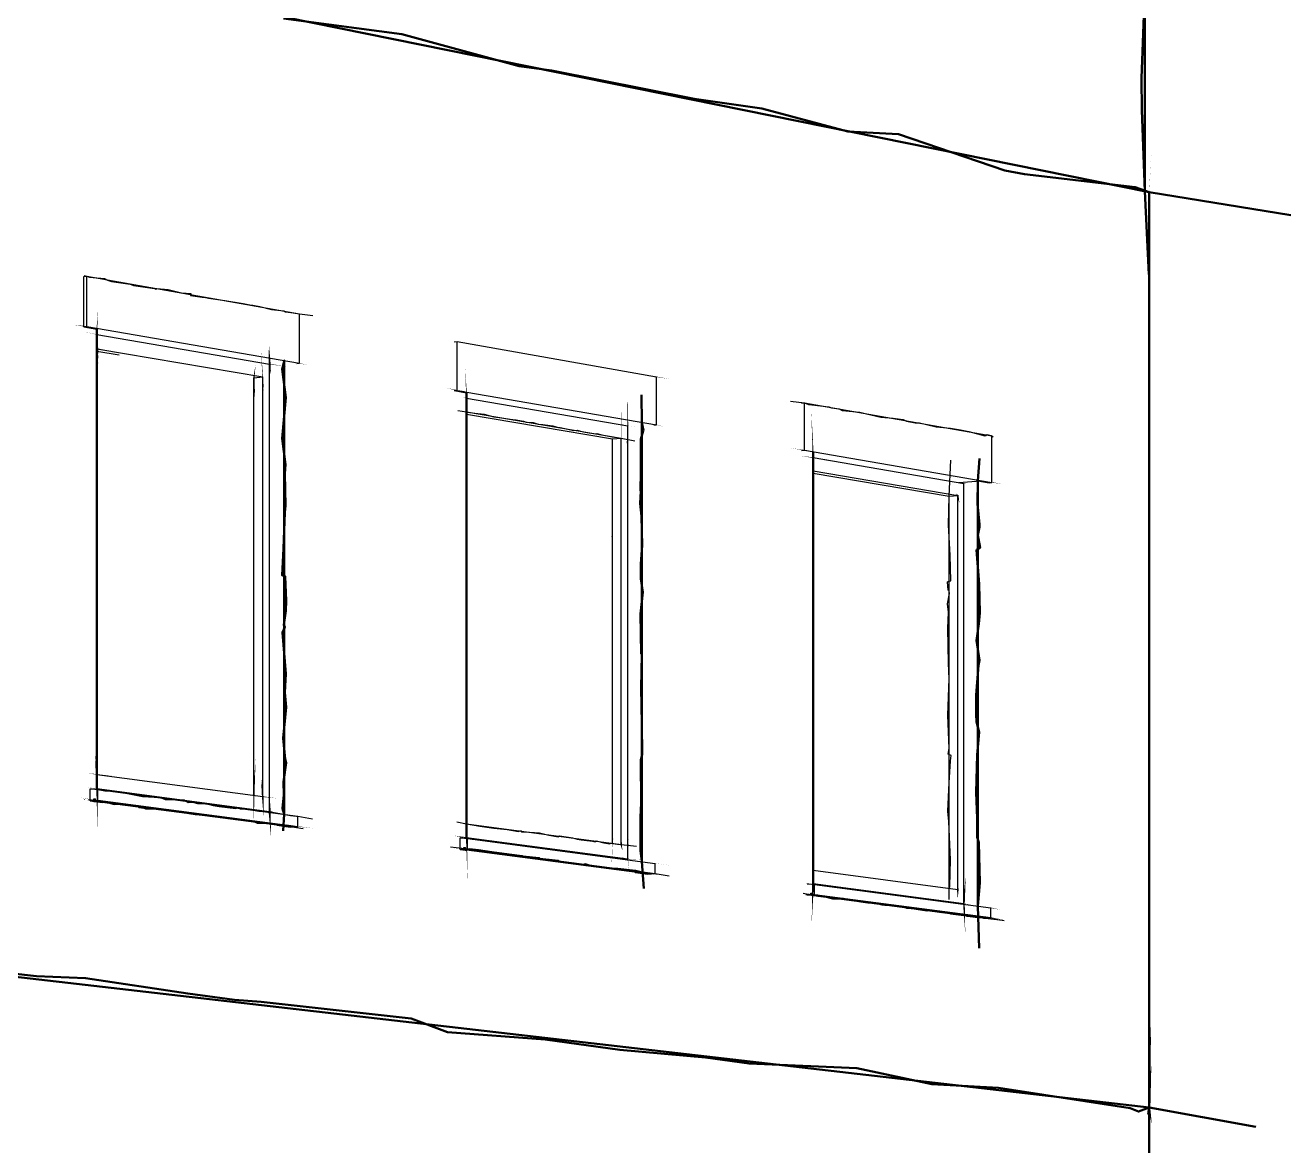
# Model space of a CAD drawing. Header units: inches. Extents: x -877 to 882, y -418 to 410.
# Drawn here: x 721.8 to 881.6, y 52.9 to 194.3 of the extents above; entities that cross this region are included whole.
import ezdxf

# ---------------------------------------------------------------- set-up
doc = ezdxf.new("R2010")
doc.units = ezdxf.units.IN
doc.header["$LTSCALE"] = 0.5
doc.header["$MEASUREMENT"] = 0
doc.layers.get('0').update_dxf_attribs({"lineweight": 18})
doc.layers.add('A-Glaz-Assm', color=71, linetype='Continuous', lineweight=25)
doc.layers.add('A-Wall', color=113, linetype='Continuous', lineweight=35)

# ---------------------------------------------------------------- blocks, each defined once
blk = doc.blocks.new('*U12')
at = {"color": 7, "linetype": 'Continuous', "lineweight": -3}
for p, q in [((729.18, 162.23), (729.18, 162.63)), ((729.18, 162.63), (729.18, 162.63)), ((729.18, 161.97), (729.18, 162.23)), ((729.18, 161.6), (729.18, 161.97)), ((729.18, 156.26), (729.18, 161.6)), ((729.18, 156.26), (730.82, 155.98)), ((730.82, 155.98), (730.82, 155.98)), ((730.82, 153.19), (733.61, 152.72)), ((775.94, 148.21), (777.48, 147.94)), ((795.92, 131.11), (795.92, 142.1)), ((839.65, 136.59), (841.82, 136.79)), ((841.82, 136.79), (842.06, 136.81)), ((842.06, 136.81), (843.46, 136.57)), ((795.92, 91.03), (795.92, 131.11)), ((729.98, 96.59), (729.98, 97.93)), ((729.98, 96.55), (729.98, 96.59)), ((729.98, 96.42), (729.98, 96.55)), ((729.98, 96.42), (730.55, 96.34)), ((729.98, 96.42), (729.98, 96.42)), ((729.98, 96.42), (729.98, 96.42)), ((730.55, 96.34), (730.66, 96.33)), ((730.66, 96.33), (730.77, 96.32)), ((730.77, 96.32), (730.77, 96.32)), ((730.79, 96.31), (730.81, 96.31)), ((730.81, 96.31), (730.82, 96.31)), ((753.55, 93.32), (755.27, 93.1)), ((776.69, 91.74), (776.69, 91.74)), ((776.69, 90.45), (776.69, 91.74)), ((776.69, 90.4), (776.69, 90.45)), ((776.69, 90.38), (776.69, 90.4)), ((776.69, 90.29), (776.69, 90.38)), ((776.69, 90.28), (776.69, 90.29)), ((776.69, 90.28), (777.33, 90.2)), ((777.33, 90.2), (777.43, 90.19)), ((777.43, 90.19), (777.48, 90.18)), ((798.79, 87.38), (800.4, 87.17)), ((821.23, 84.43), (821.24, 84.43)), ((838.59, 82.15), (841.27, 81.8)), ((841.27, 81.8), (842.16, 81.68))]:
    blk.add_line(p, q, dxfattribs=at)
at = {"layer": 'A-Glaz-Assm', "color": 252, "linetype": 'Continuous', "lineweight": 25}
for p, q in [((729.18, 162.63), (729.55, 162.67)), ((729.55, 156.3), (729.55, 162.67)), ((729.55, 162.67), (756.42, 157.92)), ((756.42, 151.67), (756.42, 157.92)), ((729.18, 156.26), (729.55, 156.3)), ((729.55, 156.3), (756.42, 151.67)), ((775.94, 154.37), (776.3, 154.41)), ((776.3, 148.24), (776.3, 154.41)), ((776.3, 154.41), (801.49, 149.95)), ((756.05, 151.63), (756.42, 151.67)), ((801.49, 143.9), (801.49, 149.95)), ((775.94, 148.21), (776.3, 148.24)), ((776.3, 148.24), (801.49, 143.9)), ((819.8, 146.62), (820.16, 146.66)), ((820.16, 140.68), (820.16, 146.66)), ((820.16, 146.66), (843.82, 142.48)), ((801.13, 143.87), (801.49, 143.9)), ((843.82, 136.61), (843.82, 142.48)), ((819.8, 140.65), (820.16, 140.68)), ((820.16, 140.68), (843.82, 136.61)), ((843.46, 136.57), (843.82, 136.61)), ((729.98, 97.93), (730.17, 97.91)), ((730.17, 97.91), (730.92, 97.84)), ((730.92, 96.5), (730.92, 97.84)), ((730.92, 97.84), (756.2, 94.49)), ((729.98, 96.42), (730.17, 96.43)), ((730.17, 96.43), (730.45, 96.46)), ((730.17, 96.43), (755.46, 93.11)), ((730.45, 96.66), (730.64, 96.67)), ((730.45, 96.46), (730.45, 96.66)), ((730.45, 96.46), (755.73, 93.13)), ((730.64, 96.47), (730.64, 96.67)), ((730.64, 96.47), (730.92, 96.5)), ((730.64, 96.47), (755.92, 93.15)), ((730.92, 96.5), (756.2, 93.17)), ((756.2, 93.17), (756.2, 94.49)), ((755.27, 93.1), (755.46, 93.11)), ((755.46, 93.11), (755.73, 93.13)), ((755.73, 93.13), (755.73, 93.17)), ((755.92, 93.15), (756.2, 93.17)), ((776.69, 91.74), (776.87, 91.72)), ((776.87, 91.72), (777.61, 91.65)), ((777.61, 90.35), (777.61, 91.65)), ((777.61, 91.65), (801.32, 88.51)), ((776.69, 90.28), (776.87, 90.3)), ((776.87, 90.3), (777.15, 90.32)), ((776.87, 90.3), (800.58, 87.18)), ((777.15, 90.51), (777.34, 90.52)), ((777.15, 90.32), (777.15, 90.51)), ((777.15, 90.51), (777.34, 90.49)), ((777.15, 90.32), (800.86, 87.2)), ((777.34, 90.33), (777.34, 90.52)), ((777.34, 90.33), (777.61, 90.35)), ((777.34, 90.33), (801.04, 87.21)), ((777.61, 90.35), (801.32, 87.24)), ((801.32, 87.24), (801.32, 88.51)), ((800.4, 87.17), (800.58, 87.18)), ((800.58, 87.18), (800.86, 87.2)), ((800.86, 87.2), (800.86, 87.24)), ((801.04, 87.21), (801.32, 87.24)), ((820.5, 85.94), (820.69, 85.92)), ((820.69, 85.92), (821.41, 85.85)), ((820.96, 84.75), (821.14, 84.76)), ((820.96, 84.56), (820.96, 84.75)), ((821.14, 84.57), (821.14, 84.76)), ((821.41, 84.59), (821.41, 85.85)), ((821.41, 85.85), (843.68, 82.9)), ((820.5, 84.53), (820.69, 84.54)), ((820.69, 84.54), (820.96, 84.56)), ((820.69, 84.54), (842.96, 81.61)), ((820.96, 84.56), (843.23, 81.63)), ((821.14, 84.57), (821.41, 84.59)), ((821.14, 84.57), (843.41, 81.64)), ((821.41, 84.59), (843.68, 81.66)), ((842.78, 81.6), (842.96, 81.61)), ((842.96, 81.61), (843.23, 81.63)), ((843.23, 81.63), (843.23, 81.67)), ((843.41, 81.64), (843.68, 81.66)), ((843.68, 81.66), (843.68, 82.9))]:
    blk.add_line(p, q, dxfattribs=at)
at = {"layer": 'A-Glaz-Assm', "color": 143, "linetype": 'Continuous', "lineweight": 25}
for p, q in [((730.82, 155.29), (752.63, 151.54)), ((730.82, 153.5), (751.76, 149.93)), ((752.63, 95.06), (752.63, 151.54)), ((750.64, 149.82), (751.76, 149.93)), ((751.76, 96.94), (751.76, 149.93)), ((777.48, 147.27), (797.84, 143.77)), ((777.48, 145.54), (797.02, 142.21)), ((795.92, 142.1), (797.02, 142.21)), ((797.02, 90.88), (797.02, 142.21)), ((797.84, 89.07), (797.84, 143.77)), ((821.24, 139.75), (840.29, 136.48)), ((821.24, 138.08), (839.52, 134.96)), ((840.29, 83.44), (840.29, 136.48)), ((838.44, 134.86), (839.52, 134.96)), ((839.52, 85.2), (839.52, 134.96)), ((730.82, 99.74), (751.76, 96.94)), ((730.82, 97.95), (752.63, 95.06)), ((752.17, 95.02), (752.63, 95.06)), ((777.48, 93.5), (797.02, 90.88)), ((777.48, 91.77), (797.84, 89.07)), ((797.38, 89.03), (797.84, 89.07)), ((821.24, 87.64), (839.52, 85.2)), ((821.24, 85.97), (840.29, 83.44)), ((839.84, 83.41), (840.29, 83.44))]:
    blk.add_line(p, q, dxfattribs=at)
at = {"layer": 'A-Glaz-Assm', "color": 141, "linetype": 'Continuous', "lineweight": 25}
for p, q in [((750.64, 97.08), (750.64, 149.82)), ((777.48, 145.25), (795.92, 142.1)), ((821.24, 137.79), (838.44, 134.86)), ((838.44, 85.34), (838.44, 134.86))]:
    blk.add_line(p, q, dxfattribs=at)
at = {"layer": 'A-Wall', "color": 15, "linetype": 'Continuous', "lineweight": 50}
for p, q in [((863.15, 173.39), (863.15, 288.89)), ((549.83, 236.85), (863.68, 173.28)), ((863.68, 57.67), (863.68, 173.28)), ((730.82, 97.85), (730.82, 155.98)), ((754.46, 94.72), (754.46, 151.91)), ((777.48, 91.67), (777.48, 147.94)), ((799.64, 88.74), (799.64, 144.12)), ((821.24, 85.87), (821.24, 140.4)), ((842.06, 83.12), (842.06, 136.81)), ((549.83, 93.9), (863.68, 57.67)), ((863.68, -57.94), (863.68, 57.67))]:
    blk.add_line(p, q, dxfattribs=at)
blk = doc.blocks.new('New Napkin Sketch')
at = {"layer": 'A-Wall', "color": 252, "linetype": 'Continuous', "lineweight": 25}
for p, q in [((729.18, 162.63), (729.55, 162.67)), ((729.55, 156.3), (729.55, 162.67)), ((756.42, 151.67), (756.42, 157.92)), ((729.18, 156.26), (729.55, 156.3)), ((775.94, 154.37), (776.3, 154.41)), ((776.3, 148.24), (776.3, 154.41)), ((756.05, 151.63), (756.42, 151.67)), ((801.49, 143.9), (801.49, 149.95)), ((775.94, 148.21), (776.3, 148.24)), ((819.8, 146.62), (820.16, 146.66)), ((820.16, 140.68), (820.16, 146.66)), ((801.13, 143.87), (801.49, 143.9)), ((843.82, 136.61), (843.82, 142.48)), ((819.8, 140.65), (820.16, 140.68)), ((843.46, 136.57), (843.82, 136.61)), ((729.98, 97.93), (730.17, 97.91)), ((730.17, 97.91), (730.92, 97.84)), ((730.92, 96.5), (730.92, 97.84)), ((729.98, 96.42), (730.17, 96.43)), ((730.17, 96.43), (730.45, 96.46)), ((730.45, 96.66), (730.64, 96.67)), ((730.45, 96.46), (730.45, 96.66)), ((730.64, 96.47), (730.64, 96.67)), ((730.64, 96.47), (730.92, 96.5)), ((756.2, 93.17), (756.2, 94.49)), ((755.27, 93.1), (755.46, 93.11)), ((755.46, 93.11), (755.73, 93.13)), ((755.73, 93.13), (755.73, 93.17)), ((755.92, 93.15), (756.2, 93.17)), ((776.69, 91.74), (776.87, 91.72)), ((776.87, 91.72), (777.61, 91.65)), ((777.61, 90.35), (777.61, 91.65)), ((776.69, 90.28), (776.87, 90.3)), ((776.87, 90.3), (777.15, 90.32)), ((777.15, 90.51), (777.34, 90.52)), ((777.15, 90.32), (777.15, 90.51)), ((777.15, 90.51), (777.34, 90.49)), ((777.34, 90.33), (777.34, 90.52)), ((777.34, 90.33), (777.61, 90.35)), ((801.32, 87.24), (801.32, 88.51)), ((800.4, 87.17), (800.58, 87.18)), ((800.58, 87.18), (800.86, 87.2)), ((800.86, 87.2), (800.86, 87.24)), ((801.04, 87.21), (801.32, 87.24)), ((820.5, 85.94), (820.69, 85.92)), ((820.69, 85.92), (821.41, 85.85)), ((820.96, 84.75), (821.14, 84.76)), ((820.96, 84.56), (820.96, 84.75)), ((821.14, 84.57), (821.14, 84.76)), ((821.41, 84.59), (821.41, 85.85)), ((820.5, 84.53), (820.69, 84.54)), ((820.69, 84.54), (820.96, 84.56)), ((821.14, 84.57), (821.41, 84.59)), ((842.78, 81.6), (842.96, 81.61)), ((842.96, 81.61), (843.23, 81.63)), ((843.23, 81.63), (843.23, 81.67)), ((843.41, 81.64), (843.68, 81.66)), ((843.68, 81.66), (843.68, 82.9))]:
    blk.add_line(p, q, dxfattribs=at)
at = {"layer": 'A-Wall', "color": 7, "linetype": 'Continuous', "lineweight": -3}
for p, q in [((729.18, 162.23), (729.18, 162.63)), ((729.18, 162.63), (729.18, 162.63)), ((729.18, 161.97), (729.18, 162.23)), ((729.18, 161.6), (729.18, 161.97)), ((729.18, 156.26), (729.18, 161.6)), ((729.18, 156.26), (730.82, 155.98)), ((730.82, 155.98), (730.82, 155.98)), ((730.82, 153.19), (733.61, 152.72)), ((775.94, 148.21), (777.48, 147.94)), ((795.92, 131.11), (795.92, 142.1)), ((839.65, 136.59), (841.82, 136.79)), ((841.82, 136.79), (842.06, 136.81)), ((842.06, 136.81), (843.46, 136.57)), ((729.98, 96.59), (729.98, 97.93)), ((729.98, 96.55), (729.98, 96.59)), ((729.98, 96.42), (729.98, 96.55)), ((729.98, 96.42), (730.55, 96.34)), ((729.98, 96.42), (729.98, 96.42)), ((729.98, 96.42), (729.98, 96.42)), ((730.55, 96.34), (730.66, 96.33)), ((730.66, 96.33), (730.77, 96.32)), ((730.77, 96.32), (730.77, 96.32)), ((730.79, 96.31), (730.81, 96.31)), ((730.81, 96.31), (730.82, 96.31)), ((753.55, 93.32), (755.27, 93.1)), ((776.69, 91.74), (776.69, 91.74)), ((776.69, 90.45), (776.69, 91.74)), ((776.69, 90.4), (776.69, 90.45)), ((776.69, 90.38), (776.69, 90.4)), ((776.69, 90.29), (776.69, 90.38)), ((776.69, 90.28), (776.69, 90.29)), ((776.69, 90.28), (777.33, 90.2)), ((777.33, 90.2), (777.43, 90.19)), ((777.43, 90.19), (777.48, 90.18)), ((798.79, 87.38), (800.4, 87.17)), ((821.23, 84.43), (821.24, 84.43)), ((838.59, 82.15), (841.27, 81.8)), ((841.27, 81.8), (842.16, 81.68))]:
    blk.add_line(p, q, dxfattribs=at)
at = {"layer": 'A-Wall', "color": 143, "linetype": 'Continuous', "lineweight": 25}
for p, q in [((750.64, 149.82), (751.76, 149.93)), ((795.92, 142.1), (797.02, 142.21)), ((821.24, 138.08), (839.52, 134.96)), ((838.44, 134.86), (839.52, 134.96)), ((752.17, 95.02), (752.63, 95.06)), ((797.38, 89.03), (797.84, 89.07)), ((821.24, 87.64), (839.52, 85.2)), ((839.84, 83.41), (840.29, 83.44))]:
    blk.add_line(p, q, dxfattribs=at)
at = {"layer": 'A-Wall', "color": 141, "linetype": 'Continuous', "lineweight": 25}
for p, q in [((777.48, 145.25), (795.92, 142.1)), ((821.24, 137.79), (838.44, 134.86))]:
    blk.add_line(p, q, dxfattribs=at)
at = {"layer": 'A-Wall', "color": 15, "linetype": 'Continuous', "lineweight": 50, "extrusion": (0, 0, -1)}
for points in [[(-863.63, 162.88), (-863.15, 173.39), (-862.75, 183.62), (-862.71, 187.68), (-863.14, 198.99)], [(-754.4, 195.21), (-769.32, 193.2), (-784.15, 189.16), (-788.23, 188.63), (-806.24, 185.07), (-814.76, 183.84), (-825.64, 180.92), (-832.04, 180.58), (-845.45, 176.02), (-847.94, 175.53), (-861.91, 173.91), (-863.68, 173.28), (-881.55, 170.38)], [(-754.34, 92.61), (-754.46, 94.72), (-754.25, 95.46), (-754.44, 97.18), (-754.37, 98.79), (-754.71, 101.21), (-754.6, 101.67), (-754.34, 104.31), (-754.72, 108.23), (-754.55, 110.11), (-754.66, 112.45), (-754.24, 117.65), (-754.54, 118.35), (-754.41, 118.62), (-754.67, 120.39), (-754.73, 121.71), (-754.59, 124.74), (-754.19, 124.9), (-754.39, 128.26), (-754.54, 132.81), (-754.64, 133.71), (-754.53, 137.72), (-754.65, 138.88), (-754.19, 142.16), (-754.66, 147.32), (-754.23, 150.9), (-754.46, 151.91), (-754.41, 152.08)], [(-799.89, 85.36), (-799.64, 88.74), (-799.46, 90.15), (-799.46, 94.34), (-799.55, 96.1), (-799.49, 101.6), (-799.67, 102.27), (-799.61, 106.12), (-799.52, 110.66), (-799.64, 114.88), (-799.52, 115.01), (-799.47, 120.01), (-799.73, 122.77), (-799.49, 124.43), (-799.5, 126.33), (-799.67, 128.65), (-799.6, 132.35), (-799.43, 133.97), (-799.48, 135.52), (-799.47, 135.57), (-799.49, 138), (-799.5, 142.07), (-799.78, 143.13), (-799.83, 143.17), (-799.64, 144.12), (-799.57, 147.68)], [(-842.21, 77.81), (-842.06, 83.12), (-842.31, 86.07), (-842.18, 91.14), (-841.98, 91.84), (-841.96, 94.21), (-841.82, 97.45), (-841.98, 102.22), (-842.22, 105.1), (-841.9, 106.4), (-841.83, 107.34), (-841.83, 109.76), (-842.14, 113.56), (-842.26, 114.19), (-841.86, 116.66), (-842.16, 118.77), (-842.28, 120.16), (-842.22, 123.75), (-841.86, 128.09), (-842.33, 128.37), (-842.03, 129.95), (-842.27, 131), (-842.24, 131.31), (-842.01, 133.9), (-842.06, 136.81), (-842.26, 139.62)], [(-712.28, 75.5), (-723.21, 74.25), (-729.39, 74.02), (-742.29, 72.08), (-748.2, 71.26), (-751.55, 71.04), (-770.48, 68.94), (-775.09, 67.21), (-787.4, 66.28), (-796.84, 64.98), (-807.68, 64), (-813.17, 63.23), (-826.79, 62.67), (-836.24, 60.64), (-844.65, 60.18), (-861.27, 57.59), (-862.34, 57.17), (-863.68, 57.67), (-877.16, 55.24)]]:
    blk.add_lwpolyline(points, dxfattribs=at)
for points in [[(-864.02, 55.55, 0, 0.276, 0), (-863.68, 57.67, 0.276, 0, 0), (-863.92, 68.64, 0, 0, 0), (-864.13, 69.71, 0, 0, 0), (-863.59, 76.51, 0, 0, 0), (-863.59, 85.99, 0, 0, 0), (-863.69, 86.17, 0, 0, 0), (-863.5, 91.25, 0, 0, 0), (-863.24, 100, 0, 0, 0), (-863.32, 108.13, 0, 0, 0), (-864.12, 117.67, 0, 0, 0), (-863.66, 125.87, 0, 0, 0), (-863.98, 136.18, 0, 0, 0), (-863.58, 144.07, 0, 0, 0), (-863.52, 151, 0, 0, 0), (-863.6, 151.48, 0, 0, 0), (-864.18, 156.39, 0, 0, 0), (-863.87, 161.09, 0, 0, 0), (-863.84, 172.59, 0, 0.0164, 0), (-863.68, 173.28, 0.0164, 0, 0), (-863.95, 178.16, 0, 0, 0)], [(-730.93, 92.05, 0, 0.16, 0), (-730.82, 97.85, 0.16, 0, 0), (-730.57, 102.47, 0, 0, 0), (-731.02, 105.94, 0, 0, 0), (-730.8, 111.24, 0, 0, 0), (-730.8, 116.9, 0, 0, 0), (-730.71, 117.89, 0, 0, 0), (-730.94, 118.86, 0, 0, 0), (-731.1, 122.42, 0, 0, 0), (-730.62, 127.21, 0, 0, 0), (-730.59, 130.05, 0, 0, 0), (-731.05, 134.4, 0, 0, 0), (-730.65, 136.65, 0, 0, 0), (-730.76, 139.16, 0, 0, 0), (-730.68, 140.68, 0, 0, 0), (-730.63, 143.4, 0, 0, 0), (-730.59, 146.21, 0, 0, 0), (-730.76, 147.85, 0, 0, 0), (-730.64, 151.26, 0, 0, 0), (-731.07, 151.56, 0, 0.107, 0), (-730.82, 155.98, 0.107, 0, 0), (-730.97, 158.5, 0, 0, 0)], [(-777.63, 86.14, 0, 0.126, 0), (-777.48, 91.67, 0.126, 0, 0), (-777.42, 95.52, 0, 0, 0), (-777.24, 100.21, 0, 0, 0), (-777.73, 103.09, 0, 0, 0), (-777.66, 105.66, 0, 0, 0), (-777.41, 109.89, 0, 0, 0), (-777.45, 111.45, 0, 0, 0), (-777.55, 113.74, 0, 0, 0), (-777.54, 117.3, 0, 0, 0), (-777.26, 122.72, 0, 0, 0), (-777.5, 123.13, 0, 0, 0), (-777.33, 125.64, 0, 0, 0), (-777.36, 127.42, 0, 0, 0), (-777.75, 128.34, 0, 0, 0), (-777.32, 133.74, 0, 0, 0), (-777.5, 136.27, 0, 0, 0), (-777.72, 139.91, 0, 0, 0), (-777.71, 142.22, 0, 0, 0), (-777.65, 146.93, 0, 0.0956, 0), (-777.48, 147.94, 0.0956, 0, 0), (-777.31, 151.04, 0, 0, 0)], [(-821.08, 81.12, 0, 0.229, 0), (-821.24, 85.87, 0.229, 0, 0), (-821.22, 86.82, 0, 0, 0), (-821.42, 89.78, 0, 0, 0), (-821.33, 90.16, 0, 0, 0), (-821.01, 90.82, 0, 0, 0), (-821.08, 95.26, 0, 0, 0), (-821.06, 99.56, 0, 0, 0), (-821.17, 102.34, 0, 0, 0), (-821.1, 105.13, 0, 0, 0), (-821.03, 105.14, 0, 0, 0), (-821.1, 106.08, 0, 0, 0), (-820.98, 107.93, 0, 0, 0), (-821.01, 109.01, 0, 0, 0), (-821.09, 112.63, 0, 0, 0), (-821, 115.74, 0, 0, 0), (-821.47, 118.94, 0, 0, 0), (-821.39, 122.49, 0, 0, 0), (-821.3, 126.78, 0, 0, 0), (-821.49, 130.51, 0, 0, 0), (-821.06, 135.6, 0, 0, 0), (-821.39, 138.07, 0, 0.131, 0), (-821.24, 140.4, 0.131, 0, 0), (-821.03, 145.54, 0, 0, 0)], [(-863.54, -49.54, 0, 0, 0), (-863.51, -40.69, 0, 0, 0), (-864.15, -38.48, 0, 0, 0), (-864.08, -38.47, 0, 0, 0), (-863.19, -33.64, 0, 0, 0), (-863.36, -26.19, 0, 0, 0), (-863.18, -15.24, 0, 0, 0), (-863.8, -10.55, 0, 0, 0), (-863.38, -3.59, 0, 0, 0), (-863.92, 2.43, 0, 0, 0), (-863.98, 3.27, 0, 0, 0), (-863.54, 6.74, 0, 0, 0), (-863.23, 8.17, 0, 0, 0), (-864.07, 11.13, 0, 0, 0), (-863.15, 22.18, 0, 0, 0), (-864.23, 28.85, 0, 0, 0), (-863.18, 37.43, 0, 0, 0), (-863.76, 40.15, 0, 0, 0), (-863.19, 50.4, 0, 0, 0), (-863.97, 56.45, 0, 0, 0), (-863.38, 56.62, 0, 0.313, 0), (-863.68, 57.67, 0.313, 0, 0), (-863.96, 63.22, 0, 0, 0)]]:
    blk.add_lwpolyline(points, format="xyseb", dxfattribs=at)
at = {"layer": 'A-Wall', "color": 252, "linetype": 'Continuous', "lineweight": 25, "extrusion": (0, 0, -1)}
for points in [[(-729.2, 162.74), (-729.55, 162.67), (-729.9, 162.54), (-731.78, 162.36), (-732.16, 162.14), (-732.66, 161.99), (-735.02, 161.66), (-735.44, 161.5), (-738.09, 161.09), (-738.26, 161.02), (-738.4, 161.1), (-739.82, 160.98), (-741.49, 160.55), (-742.67, 160.48), (-742.65, 160.22), (-744.1, 159.99), (-744.35, 160.02), (-744.89, 159.9), (-746.97, 159.6), (-749.28, 159.2), (-750.32, 159.02), (-750.5, 158.98), (-751.4, 158.83), (-752.85, 158.45), (-754.44, 158.29), (-754.63, 158.15), (-755.31, 158.09), (-756.42, 157.92), (-758.1, 157.71)], [(-818.41, 146.88), (-820.16, 146.66), (-820.66, 146.45), (-821.07, 146.42), (-823.25, 146.16), (-823.59, 146.02), (-824.54, 145.89), (-824.9, 145.71), (-827.14, 145.5), (-828, 145.28), (-829.79, 144.84), (-831.34, 144.71), (-832.64, 144.57), (-833.04, 144.37), (-834.15, 144.14), (-834.7, 144.15), (-836.8, 143.62), (-838.61, 143.48), (-839.86, 143.26), (-840.92, 143.04), (-842.93, 142.51), (-843.04, 142.55), (-843.22, 142.65), (-843.75, 142.53), (-843.82, 142.48), (-843.98, 142.38)], [(-730.87, 97.76), (-730.92, 97.84), (-731.83, 97.68), (-733.05, 97.63), (-734.28, 97.44), (-736.59, 96.97), (-738.8, 96.84), (-739.45, 96.59), (-741.82, 96.52), (-742.34, 96.21), (-742.89, 96.23), (-743.54, 96.07), (-744.68, 96.03), (-745.03, 95.93), (-745.51, 95.83), (-746.25, 95.69), (-748.38, 95.43), (-748.6, 95.58), (-748.9, 95.39), (-749.58, 95.42), (-751.28, 95.1), (-752.97, 94.98), (-755.25, 94.54), (-756.01, 94.48), (-756.2, 94.49), (-758.02, 94.13)], [(-729.87, 96.57), (-730.17, 96.43), (-730.37, 96.46), (-730.42, 96.31), (-730.49, 96.34), (-731.58, 96.19), (-731.78, 96.27), (-733.01, 95.96), (-734.53, 95.98), (-735.85, 95.81), (-736.11, 95.57), (-736.74, 95.47), (-736.95, 95.42), (-738.47, 95.36), (-740.27, 95.14), (-742.42, 94.82), (-743.22, 94.68), (-745.76, 94.46), (-748.05, 94.09), (-750.48, 93.88), (-751.04, 93.58), (-752.43, 93.57), (-752.8, 93.54), (-755.18, 93.18), (-755.46, 93.11), (-756.85, 92.91)], [(-775.46, 90.58), (-777.61, 90.35), (-777.85, 90.37), (-779.01, 90.28), (-780.7, 90.03), (-782.88, 89.7), (-784.5, 89.51), (-784.61, 89.47), (-786.67, 89.25), (-786.76, 89.17), (-788.31, 89.02), (-789.09, 88.91), (-789.11, 88.88), (-789.13, 88.81), (-790.62, 88.61), (-792.34, 88.4), (-792.45, 88.49), (-793.36, 88.22), (-794.66, 88), (-796.4, 87.89), (-796.59, 87.92), (-798.81, 87.66), (-799.98, 87.36), (-801.02, 87.23), (-801.32, 87.24), (-803.08, 86.92)], [(-820.01, 84.77), (-820.96, 84.56), (-821.84, 84.36), (-823.67, 84.16), (-824.37, 84.14), (-824.49, 84.17), (-825.1, 84.11), (-826.08, 83.86), (-827.98, 83.64), (-828.5, 83.61), (-830.16, 83.35), (-831, 83.28), (-831.94, 83.16), (-832.73, 83.05), (-833.07, 82.86), (-835.29, 82.68), (-837.48, 82.31), (-837.63, 82.33), (-838.5, 82.21), (-840.38, 82.05), (-840.7, 81.86), (-840.95, 81.83), (-841.72, 81.75), (-841.78, 81.87), (-843.23, 81.63), (-845.39, 81.29)], [(-820.34, 84.58), (-820.69, 84.54), (-822.38, 84.39), (-823.71, 84.04), (-825.34, 83.98), (-827.29, 83.67), (-828.14, 83.52), (-829.3, 83.44), (-829.92, 83.27), (-830.31, 83.22), (-832.31, 83.1), (-832.31, 83.07), (-833.54, 82.86), (-834.26, 82.75), (-835.59, 82.54), (-835.74, 82.59), (-836.79, 82.5), (-838.9, 82.14), (-839.06, 82.09), (-839.4, 82.18), (-839.84, 82.01), (-840.14, 82.05), (-840.75, 81.83), (-842.05, 81.69), (-842.41, 81.69), (-842.75, 81.75), (-842.96, 81.61), (-845.15, 81.36)]]:
    blk.add_lwpolyline(points, dxfattribs=at)
for points in [[(-727.93, 156.51, 0, 0.118, 0), (-729.55, 156.3, 0.118, 0, 0), (-731.38, 155.99, 0, 0, 0), (-731.9, 155.91, 0, 0, 0), (-734.37, 155.35, 0, 0, 0), (-735.1, 155.22, 0, 0, 0), (-736.21, 155.22, 0, 0, 0), (-738.08, 154.93, 0, 0, 0), (-740.16, 154.41, 0, 0, 0), (-740.23, 154.36, 0, 0, 0), (-740.63, 154.29, 0, 0, 0), (-742, 154.28, 0, 0, 0), (-742.22, 154, 0, 0, 0), (-743.83, 153.96, 0, 0, 0), (-743.9, 153.82, 0, 0, 0), (-746.42, 153.42, 0, 0, 0), (-748.26, 153.2, 0, 0, 0), (-750.62, 152.76, 0, 0, 0), (-751.28, 152.67, 0, 0, 0), (-752.42, 152.25, 0, 0, 0), (-753.35, 152.06, 0, 0, 0), (-755.92, 151.77, 0, 0.0536, 0), (-756.42, 151.67, 0.0536, 0, 0), (-757.48, 151.41, 0, 0, 0)], [(-775.82, 154.4, 0, 0.0219, 0), (-776.3, 154.41, 0.0219, 0, 0), (-777.51, 154.12, 0, 0, 0), (-777.77, 154.03, 0, 0, 0), (-778.78, 153.96, 0, 0, 0), (-780.03, 153.65, 0, 0, 0), (-780.3, 153.78, 0, 0, 0), (-782.36, 153.4, 0, 0, 0), (-783.16, 153.23, 0, 0, 0), (-785.38, 152.78, 0, 0, 0), (-787.52, 152.51, 0, 0, 0), (-788.49, 152.29, 0, 0, 0), (-790.97, 151.86, 0, 0, 0), (-793.31, 151.51, 0, 0, 0), (-793.73, 151.44, 0, 0, 0), (-793.98, 151.24, 0, 0, 0), (-794.58, 151.12, 0, 0, 0), (-796.61, 150.77, 0, 0, 0), (-798.85, 150.33, 0, 0, 0), (-798.94, 150.48, 0, 0, 0), (-801.21, 150.12, 0, 0.0632, 0), (-801.49, 149.95, 0.0632, 0, 0), (-803.1, 149.68, 0, 0, 0)], [(-774.77, 148.59, 0, 0.0764, 0), (-776.3, 148.24, 0.0764, 0, 0), (-777.69, 148.07, 0, 0, 0), (-778.3, 147.81, 0, 0, 0), (-779.81, 147.61, 0, 0, 0), (-781.38, 147.4, 0, 0, 0), (-782.26, 147.19, 0, 0, 0), (-783.84, 147.06, 0, 0, 0), (-784.44, 146.93, 0, 0, 0), (-785.04, 146.63, 0, 0, 0), (-787.21, 146.43, 0, 0, 0), (-789.19, 146, 0, 0, 0), (-791.04, 145.78, 0, 0, 0), (-791.72, 145.46, 0, 0, 0), (-793.95, 145.11, 0, 0, 0), (-794.41, 145.02, 0, 0, 0), (-794.69, 144.97, 0, 0, 0), (-796.39, 144.91, 0, 0, 0), (-798.5, 144.37, 0, 0, 0), (-799.51, 144.13, 0, 0, 0), (-801.2, 144.06, 0, 0.0386, 0), (-801.49, 143.9, 0.0386, 0, 0), (-802.54, 143.6, 0, 0, 0)], [(-818.36, 140.96, 0, 0.059, 0), (-820.16, 140.68, 0.059, 0, 0), (-820.8, 140.67, 0, 0, 0), (-821.17, 140.49, 0, 0, 0), (-822.26, 140.26, 0, 0, 0), (-823.58, 140.05, 0, 0, 0), (-824.6, 139.9, 0, 0, 0), (-825.89, 139.63, 0, 0, 0), (-827.06, 139.61, 0, 0, 0), (-829.34, 139.19, 0, 0, 0), (-829.46, 139.16, 0, 0, 0), (-829.92, 139.07, 0, 0, 0), (-830.37, 138.98, 0, 0, 0), (-831.67, 138.62, 0, 0, 0), (-832.14, 138.63, 0, 0, 0), (-834, 138.35, 0, 0, 0), (-836.01, 137.99, 0, 0, 0), (-838.36, 137.6, 0, 0, 0), (-840.51, 137.23, 0, 0, 0), (-841.35, 136.95, 0, 0, 0), (-841.69, 136.94, 0, 0.0706, 0), (-843.82, 136.61, 0.0706, 0, 0), (-845.16, 136.44, 0, 0, 0)], [(-728.85, 96.8, 0, 0.0868, 0), (-730.64, 96.47, 0.0868, 0, 0), (-731.97, 96.39, 0, 0, 0), (-732.67, 96.21, 0, 0, 0), (-734.07, 96.04, 0, 0, 0), (-735.34, 95.88, 0, 0, 0), (-736.42, 95.84, 0, 0, 0), (-737.88, 95.48, 0, 0, 0), (-739.88, 95.15, 0, 0, 0), (-740.25, 95.2, 0, 0, 0), (-741.95, 94.87, 0, 0, 0), (-743.38, 94.83, 0, 0, 0), (-744.93, 94.68, 0, 0, 0), (-747.38, 94.22, 0, 0, 0), (-747.4, 94.18, 0, 0, 0), (-748.69, 94.04, 0, 0, 0), (-749.72, 93.84, 0, 0, 0), (-751.62, 93.69, 0, 0, 0), (-753.92, 93.42, 0, 0.0126, 0), (-755.92, 93.15, 0.0126, 0, 0), (-756.07, 93.15, 0, 0, 0)], [(-728.96, 96.64, 0, 0.0484, 0), (-730.92, 96.5, 0.0484, 0, 0), (-733.18, 96.18, 0, 0, 0), (-735.22, 95.84, 0, 0, 0), (-737.21, 95.61, 0, 0, 0), (-739.31, 95.31, 0, 0, 0), (-740.27, 95.19, 0, 0, 0), (-741.62, 95.07, 0, 0, 0), (-743.81, 94.76, 0, 0, 0), (-744.7, 94.76, 0, 0, 0), (-745.92, 94.64, 0, 0, 0), (-746.86, 94.29, 0, 0, 0), (-749.19, 93.98, 0, 0, 0), (-751.05, 93.77, 0, 0, 0), (-752.14, 93.68, 0, 0, 0), (-752.6, 93.55, 0, 0, 0), (-754.46, 93.48, 0, 0.0535, 0), (-756.2, 93.17, 0.0535, 0, 0), (-758.15, 92.94, 0, 0, 0)], [(-729.16, 96.54, 0, 0.0881, 0), (-730.45, 96.46, 0.0881, 0, 0), (-731.23, 96.26, 0, 0, 0), (-732.63, 96.26, 0, 0, 0), (-733.75, 96.12, 0, 0, 0), (-734.66, 96, 0, 0, 0), (-736.93, 95.66, 0, 0, 0), (-738.05, 95.36, 0, 0, 0), (-739.87, 95.22, 0, 0, 0), (-741.68, 95.02, 0, 0, 0), (-743.64, 94.76, 0, 0, 0), (-745.48, 94.5, 0, 0, 0), (-747.4, 94.26, 0, 0, 0), (-748.54, 94.09, 0, 0, 0), (-749.77, 94.04, 0, 0, 0), (-750.78, 93.89, 0, 0, 0), (-753.27, 93.37, 0, 0, 0), (-753.51, 93.53, 0, 0, 0), (-754.62, 93.18, 0, 0.122, 0), (-755.73, 93.13, 0.122, 0, 0), (-756.59, 92.9, 0, 0, 0)], [(-775.94, 91.99, 0, 0.0711, 0), (-777.61, 91.65, 0.0711, 0, 0), (-778.31, 91.46, 0, 0, 0), (-780.11, 91.21, 0, 0, 0), (-781.66, 91.16, 0, 0, 0), (-783.9, 90.77, 0, 0, 0), (-785.13, 90.67, 0, 0, 0), (-785.91, 90.67, 0, 0, 0), (-787.79, 90.22, 0, 0, 0), (-789.11, 90.08, 0, 0, 0), (-791.21, 89.75, 0, 0, 0), (-793.34, 89.61, 0, 0, 0), (-794.07, 89.44, 0, 0, 0), (-794.25, 89.35, 0, 0, 0), (-796.02, 89.2, 0, 0, 0), (-797.7, 88.96, 0, 0, 0), (-799.87, 88.75, 0, 0, 0), (-801.26, 88.62, 0, 0.0125, 0), (-801.32, 88.51, 0.0125, 0, 0), (-803.68, 88.2, 0, 0, 0)], [(-775.51, 90.51, 0, 0.0163, 0), (-776.87, 90.3, 0.0163, 0, 0), (-777.04, 90.36, 0, 0, 0), (-777.62, 90.25, 0, 0, 0), (-779.84, 89.91, 0, 0, 0), (-780.48, 89.94, 0, 0, 0), (-781.02, 89.78, 0, 0, 0), (-782.79, 89.45, 0, 0, 0), (-783.79, 89.36, 0, 0, 0), (-784.43, 89.22, 0, 0, 0), (-786.1, 89.15, 0, 0, 0), (-786.78, 89.01, 0, 0, 0), (-788.12, 88.71, 0, 0, 0), (-789.87, 88.55, 0, 0, 0), (-789.92, 88.5, 0, 0, 0), (-791.77, 88.39, 0, 0, 0), (-793.34, 88.2, 0, 0, 0), (-794.37, 88.11, 0, 0, 0), (-796.17, 87.83, 0, 0, 0), (-796.85, 87.58, 0, 0, 0), (-798.4, 87.56, 0, 0, 0), (-800.42, 87.18, 0, 0.00226, 0), (-800.58, 87.18, 0.00226, 0, 0), (-801.94, 87.06, 0, 0, 0)], [(-776.58, 90.38, 0, 0.0554, 0), (-777.15, 90.32, 0.0554, 0, 0), (-778.04, 90.12, 0, 0, 0), (-779.96, 89.97, 0, 0, 0), (-780.76, 89.9, 0, 0, 0), (-781.93, 89.77, 0, 0, 0), (-784.18, 89.32, 0, 0, 0), (-784.57, 89.41, 0, 0, 0), (-784.74, 89.24, 0, 0, 0), (-786.93, 89.03, 0, 0, 0), (-787.37, 88.93, 0, 0, 0), (-788.18, 88.94, 0, 0, 0), (-789.03, 88.76, 0, 0, 0), (-791.2, 88.36, 0, 0, 0), (-792.05, 88.41, 0, 0, 0), (-792.92, 88.27, 0, 0, 0), (-793.88, 88.18, 0, 0, 0), (-794.1, 88.02, 0, 0, 0), (-796.08, 87.88, 0, 0, 0), (-797.37, 87.6, 0, 0, 0), (-799.33, 87.39, 0, 0.112, 0), (-800.86, 87.2, 0.112, 0, 0), (-802.21, 87.05, 0, 0, 0)], [(-777.31, 90.33, 0, 0.0954, 0), (-777.34, 90.33, 0.0954, 0, 0), (-779.63, 90, 0, 0, 0), (-780.6, 89.9, 0, 0, 0), (-781.84, 89.74, 0, 0, 0), (-784.13, 89.53, 0, 0, 0), (-785.01, 89.28, 0, 0, 0), (-787.26, 89.06, 0, 0, 0), (-788.65, 88.96, 0, 0, 0), (-790.2, 88.58, 0, 0, 0), (-790.58, 88.65, 0, 0, 0), (-791.68, 88.38, 0, 0, 0), (-792.44, 88.27, 0, 0, 0), (-794.61, 88.02, 0, 0, 0), (-794.92, 88.06, 0, 0, 0), (-796.55, 87.74, 0, 0, 0), (-797.52, 87.59, 0, 0, 0), (-799.02, 87.47, 0, 0, 0), (-800.26, 87.41, 0, 0, 0), (-800.7, 87.18, 0, 0.0171, 0), (-801.04, 87.21, 0.0171, 0, 0), (-802.7, 87.09, 0, 0, 0)], [(-820.04, 86.02, 0, 0.0618, 0), (-821.41, 85.85, 0.0618, 0, 0), (-821.83, 85.9, 0, 0, 0), (-822.24, 85.8, 0, 0, 0), (-824.11, 85.6, 0, 0, 0), (-825.9, 85.2, 0, 0, 0), (-826.35, 85.14, 0, 0, 0), (-828.5, 84.95, 0, 0, 0), (-829.15, 84.88, 0, 0, 0), (-830.04, 84.68, 0, 0, 0), (-830.52, 84.7, 0, 0, 0), (-831.9, 84.56, 0, 0, 0), (-833.35, 84.21, 0, 0, 0), (-834.24, 84.24, 0, 0, 0), (-834.43, 84.18, 0, 0, 0), (-836.1, 83.92, 0, 0, 0), (-837.72, 83.58, 0, 0, 0), (-838.57, 83.56, 0, 0, 0), (-838.94, 83.45, 0, 0, 0), (-840.36, 83.38, 0, 0, 0), (-841.35, 83.18, 0, 0, 0), (-842.37, 82.99, 0, 0.087, 0), (-843.68, 82.9, 0.087, 0, 0), (-844.84, 82.67, 0, 0, 0)], [(-820.05, 84.76, 0, 0.0971, 0), (-821.14, 84.57, 0.0971, 0, 0), (-822.94, 84.31, 0, 0, 0), (-823.2, 84.28, 0, 0, 0), (-823.42, 84.17, 0, 0, 0), (-824.06, 84.24, 0, 0, 0), (-824.7, 84.1, 0, 0, 0), (-826.35, 83.95, 0, 0, 0), (-828.31, 83.74, 0, 0, 0), (-830.13, 83.4, 0, 0, 0), (-830.38, 83.25, 0, 0, 0), (-831.3, 83.19, 0, 0, 0), (-833.51, 83, 0, 0, 0), (-835.44, 82.76, 0, 0, 0), (-835.99, 82.64, 0, 0, 0), (-837.93, 82.48, 0, 0, 0), (-839.25, 82.1, 0, 0, 0), (-839.74, 82.17, 0, 0, 0), (-840.99, 81.98, 0, 0, 0), (-842.12, 81.83, 0, 0.0498, 0), (-843.41, 81.64, 0.0498, 0, 0), (-844.49, 81.4, 0, 0, 0)], [(-820.24, 84.7, 0, 0.0385, 0), (-821.41, 84.59, 0.0385, 0, 0), (-822.58, 84.54, 0, 0, 0), (-824.35, 84.31, 0, 0, 0), (-825.27, 84.14, 0, 0, 0), (-826.89, 83.82, 0, 0, 0), (-827.34, 83.79, 0, 0, 0), (-828.17, 83.75, 0, 0, 0), (-829.46, 83.54, 0, 0, 0), (-831.16, 83.39, 0, 0, 0), (-832.7, 83.2, 0, 0, 0), (-832.87, 83.06, 0, 0, 0), (-833.82, 83.05, 0, 0, 0), (-833.99, 83.03, 0, 0, 0), (-834.59, 82.92, 0, 0, 0), (-836.17, 82.74, 0, 0, 0), (-838.16, 82.35, 0, 0, 0), (-839.77, 82.14, 0, 0, 0), (-840.47, 82.09, 0, 0, 0), (-840.6, 82.07, 0, 0, 0), (-842.26, 81.91, 0, 0.0885, 0), (-843.68, 81.66, 0.0885, 0, 0), (-845.3, 81.39, 0, 0, 0)]]:
    blk.add_lwpolyline(points, format="xyseb", dxfattribs=at)
at = {"layer": 'A-Wall', "color": 143, "linetype": 'Continuous', "lineweight": 25, "extrusion": (0, 0, -1)}
for points in [[(-729.05, 155.68, 0, 0.0326, 0), (-730.82, 155.29, 0.0326, 0, 0), (-731.18, 155.12, 0, 0, 0), (-732.02, 155.15, 0, 0, 0), (-732.37, 154.99, 0, 0, 0), (-733.27, 154.9, 0, 0, 0), (-734.15, 154.79, 0, 0, 0), (-735.47, 154.48, 0, 0, 0), (-736.43, 154.4, 0, 0, 0), (-737.62, 154.01, 0, 0, 0), (-737.86, 153.97, 0, 0, 0), (-738.51, 153.99, 0, 0, 0), (-738.83, 153.81, 0, 0, 0), (-738.99, 153.96, 0, 0, 0), (-741.04, 153.61, 0, 0, 0), (-741.73, 153.48, 0, 0, 0), (-743.4, 153.11, 0, 0, 0), (-744.88, 152.8, 0, 0, 0), (-746.31, 152.58, 0, 0, 0), (-748.39, 152.3, 0, 0, 0), (-750.35, 152.04, 0, 0, 0), (-752.26, 151.52, 0, 0.0792, 0), (-752.63, 151.54, 0.0792, 0, 0), (-754.72, 151.29, 0, 0, 0)], [(-730.63, 153.57, 0, 0.0987, 0), (-730.82, 153.5, 0.0987, 0, 0), (-731.62, 153.4, 0, 0, 0), (-733.18, 153.05, 0, 0, 0), (-735.1, 152.78, 0, 0, 0), (-736.84, 152.47, 0, 0, 0), (-737.27, 152.3, 0, 0, 0), (-739.21, 152, 0, 0, 0), (-739.92, 151.97, 0, 0, 0), (-741.98, 151.58, 0, 0, 0), (-742.85, 151.47, 0, 0, 0), (-744.69, 151.04, 0, 0, 0), (-744.78, 151.12, 0, 0, 0), (-746.1, 150.83, 0, 0, 0), (-747.26, 150.76, 0, 0, 0), (-748.49, 150.48, 0, 0, 0), (-750.35, 150.21, 0, 0, 0), (-751.08, 150.1, 0, 0, 0), (-751.07, 149.94, 0, 0.00541, 0), (-751.76, 149.93, 0.00541, 0, 0), (-752.78, 149.73, 0, 0, 0)], [(-751.88, 94.26, 0, 0.212, 0), (-751.76, 96.94, 0.212, 0, 0), (-751.54, 99.19, 0, 0, 0), (-751.75, 100.61, 0, 0, 0), (-751.56, 105.67, 0, 0, 0), (-751.82, 108.59, 0, 0, 0), (-751.93, 109.98, 0, 0, 0), (-751.82, 111.5, 0, 0, 0), (-751.61, 113.14, 0, 0, 0), (-751.98, 115.85, 0, 0, 0), (-752, 120.99, 0, 0, 0), (-751.6, 123.63, 0, 0, 0), (-751.91, 125.12, 0, 0, 0), (-751.9, 126.53, 0, 0, 0), (-751.83, 128.9, 0, 0, 0), (-751.57, 133.2, 0, 0, 0), (-751.57, 133.74, 0, 0, 0), (-751.51, 138.04, 0, 0, 0), (-751.68, 142.79, 0, 0, 0), (-751.81, 143.25, 0, 0, 0), (-751.91, 148.11, 0, 0.0838, 0), (-751.76, 149.93, 0.0838, 0, 0), (-751.52, 153.46, 0, 0, 0)], [(-752.79, 91.96, 0, 0.273, 0), (-752.63, 95.06, 0.273, 0, 0), (-752.6, 97.53, 0, 0, 0), (-752.67, 97.54, 0, 0, 0), (-752.69, 101.95, 0, 0, 0), (-752.39, 103.57, 0, 0, 0), (-752.58, 109.01, 0, 0, 0), (-752.51, 110.02, 0, 0, 0), (-752.61, 112.75, 0, 0, 0), (-752.86, 114.4, 0, 0, 0), (-752.41, 117.51, 0, 0, 0), (-752.48, 118.94, 0, 0, 0), (-752.74, 123.02, 0, 0, 0), (-752.83, 127.57, 0, 0, 0), (-752.47, 129.25, 0, 0, 0), (-752.52, 132.57, 0, 0, 0), (-752.75, 134.56, 0, 0, 0), (-752.39, 138.23, 0, 0, 0), (-752.85, 142.83, 0, 0, 0), (-752.84, 145.32, 0, 0, 0), (-752.7, 148.17, 0, 0, 0), (-752.79, 150.31, 0, 0.267, 0), (-752.63, 151.54, 0.267, 0, 0), (-752.54, 154.07, 0, 0, 0)], [(-776.96, 147.44, 0, 0.0505, 0), (-777.48, 147.27, 0.0505, 0, 0), (-777.59, 147.19, 0, 0, 0), (-778.8, 147.09, 0, 0, 0), (-780.1, 146.75, 0, 0, 0), (-780.67, 146.65, 0, 0, 0), (-782.1, 146.56, 0, 0, 0), (-783.48, 146.15, 0, 0, 0), (-785.02, 146.02, 0, 0, 0), (-785.44, 145.96, 0, 0, 0), (-786.78, 145.64, 0, 0, 0), (-788.12, 145.44, 0, 0, 0), (-789.07, 145.2, 0, 0, 0), (-790.91, 144.89, 0, 0, 0), (-792.6, 144.57, 0, 0, 0), (-794.36, 144.29, 0, 0, 0), (-795.26, 144.19, 0, 0, 0), (-796.76, 144.03, 0, 0.0147, 0), (-797.84, 143.77, 0.0147, 0, 0), (-798.9, 143.65, 0, 0, 0)], [(-798.08, 87.17, 0, 0.0439, 0), (-797.84, 89.07, 0.0439, 0, 0), (-797.99, 91.7, 0, 0, 0), (-797.63, 94.12, 0, 0, 0), (-797.88, 96.98, 0, 0, 0), (-797.81, 100.52, 0, 0, 0), (-797.83, 103.52, 0, 0, 0), (-798.11, 103.54, 0, 0, 0), (-798.09, 104.41, 0, 0, 0), (-798, 107.07, 0, 0, 0), (-798.1, 108.88, 0, 0, 0), (-797.67, 111.58, 0, 0, 0), (-797.84, 116.95, 0, 0, 0), (-797.83, 117.61, 0, 0, 0), (-797.79, 121.1, 0, 0, 0), (-798.03, 123.77, 0, 0, 0), (-797.78, 127.98, 0, 0, 0), (-798.02, 133.17, 0, 0, 0), (-798.02, 137.52, 0, 0, 0), (-797.63, 139.8, 0, 0, 0), (-797.72, 141.44, 0, 0.135, 0), (-797.84, 143.77, 0.135, 0, 0), (-797.83, 147.94, 0, 0, 0)], [(-797.17, 90.09, 0, 0.188, 0), (-797.02, 90.88, 0.188, 0, 0), (-796.99, 93.13, 0, 0, 0), (-796.98, 94.71, 0, 0, 0), (-796.8, 95.52, 0, 0, 0), (-797.15, 98.24, 0, 0, 0), (-797.25, 99.52, 0, 0, 0), (-797.14, 103.98, 0, 0, 0), (-797.07, 106.43, 0, 0, 0), (-796.95, 107.61, 0, 0, 0), (-797.23, 108.81, 0, 0, 0), (-796.96, 112.86, 0, 0, 0), (-797.17, 116.26, 0, 0, 0), (-796.83, 117.33, 0, 0, 0), (-797.04, 120.63, 0, 0, 0), (-796.86, 125.76, 0, 0, 0), (-796.8, 127.8, 0, 0, 0), (-797.27, 132.75, 0, 0, 0), (-796.8, 136.71, 0, 0, 0), (-796.77, 137.42, 0, 0, 0), (-796.98, 142.11, 0, 0.0553, 0), (-797.02, 142.21, 0.0553, 0, 0), (-797.02, 146.35, 0, 0, 0)], [(-819.68, 139.97, 0, 0.081, 0), (-821.24, 139.75, 0.081, 0, 0), (-823.09, 139.34, 0, 0, 0), (-824.72, 139.13, 0, 0, 0), (-826.23, 138.8, 0, 0, 0), (-826.32, 138.96, 0, 0, 0), (-826.82, 138.72, 0, 0, 0), (-827.86, 138.68, 0, 0, 0), (-829.1, 138.46, 0, 0, 0), (-830.69, 138.11, 0, 0, 0), (-832.05, 137.99, 0, 0, 0), (-832.22, 137.81, 0, 0, 0), (-833.9, 137.6, 0, 0, 0), (-834.93, 137.32, 0, 0, 0), (-836.17, 137.11, 0, 0, 0), (-837.83, 136.81, 0, 0, 0), (-838.07, 136.79, 0, 0, 0), (-839.64, 136.63, 0, 0.0549, 0), (-840.29, 136.48, 0.0549, 0, 0), (-840.65, 136.46, 0, 0, 0)], [(-840.46, 79.74, 0, 0.217, 0), (-840.29, 83.44, 0.217, 0, 0), (-840.53, 87.03, 0, 0, 0), (-840.14, 91.46, 0, 0, 0), (-840.36, 93.6, 0, 0, 0), (-840.27, 97.81, 0, 0, 0), (-840.54, 101.63, 0, 0, 0), (-840.4, 105.33, 0, 0, 0), (-840.07, 110.52, 0, 0, 0), (-840.38, 112.49, 0, 0, 0), (-840.13, 115.3, 0, 0, 0), (-840.07, 118.14, 0, 0, 0), (-840.46, 122.46, 0, 0, 0), (-840.41, 126.96, 0, 0, 0), (-840.31, 132.21, 0, 0.0309, 0), (-840.29, 136.48, 0.0309, 0, 0), (-840.35, 136.56, 0, 0, 0)], [(-839.5, 84.02, 0, 0.214, 0), (-839.52, 85.2, 0.214, 0, 0), (-839.42, 86.76, 0, 0, 0), (-839.57, 89.78, 0, 0, 0), (-839.66, 94.2, 0, 0, 0), (-839.55, 94.61, 0, 0, 0), (-839.7, 96.81, 0, 0, 0), (-839.73, 100.55, 0, 0, 0), (-839.47, 101.77, 0, 0, 0), (-839.55, 104.56, 0, 0, 0), (-839.73, 106.76, 0, 0, 0), (-839.28, 106.82, 0, 0, 0), (-839.35, 108.86, 0, 0, 0), (-839.53, 112.19, 0, 0, 0), (-839.46, 115.87, 0, 0, 0), (-839.44, 116.84, 0, 0, 0), (-839.35, 120.42, 0, 0, 0), (-839.43, 120.62, 0, 0, 0), (-839.31, 124.41, 0, 0, 0), (-839.35, 126.56, 0, 0, 0), (-839.67, 129.78, 0, 0, 0), (-839.41, 134.01, 0, 0, 0), (-839.72, 134.01, 0, 0.204, 0), (-839.52, 134.96, 0.204, 0, 0), (-839.31, 135.18, 0, 0, 0)], [(-729.65, 99.9, 0, 0.081, 0), (-730.82, 99.74, 0.081, 0, 0), (-732.77, 99.55, 0, 0, 0), (-733.31, 99.47, 0, 0, 0), (-734.17, 99.3, 0, 0, 0), (-735.75, 99, 0, 0, 0), (-737.47, 98.95, 0, 0, 0), (-738.74, 98.58, 0, 0, 0), (-740.82, 98.42, 0, 0, 0), (-742.23, 98.27, 0, 0, 0), (-743.84, 98.01, 0, 0, 0), (-743.92, 98.04, 0, 0, 0), (-745.21, 97.89, 0, 0, 0), (-746.15, 97.67, 0, 0, 0), (-747.38, 97.49, 0, 0, 0), (-748.69, 97.33, 0, 0, 0), (-750.34, 97.16, 0, 0.095, 0), (-751.76, 96.94, 0.095, 0, 0), (-753.49, 96.73, 0, 0, 0)], [(-729.66, 98.1, 0, 0.0603, 0), (-730.82, 97.95, 0.0603, 0, 0), (-731.85, 97.85, 0, 0, 0), (-732.09, 97.83, 0, 0, 0), (-733.19, 97.69, 0, 0, 0), (-734.42, 97.58, 0, 0, 0), (-734.62, 97.47, 0, 0, 0), (-735.26, 97.33, 0, 0, 0), (-737.18, 97.14, 0, 0, 0), (-738.62, 96.93, 0, 0, 0), (-740.49, 96.72, 0, 0, 0), (-742.66, 96.37, 0, 0, 0), (-743.31, 96.22, 0, 0, 0), (-744.95, 96.03, 0, 0, 0), (-746.6, 95.78, 0, 0, 0), (-748.71, 95.49, 0, 0, 0), (-750.65, 95.23, 0, 0, 0), (-750.95, 95.25, 0, 0, 0), (-751.62, 95.19, 0, 0.0628, 0), (-752.63, 95.06, 0.0628, 0, 0), (-753.25, 95.09, 0, 0, 0)], [(-775.94, 92.01, 0, 0.102, 0), (-777.48, 91.77, 0.102, 0, 0), (-778.38, 91.66, 0, 0, 0), (-779.48, 91.41, 0, 0, 0), (-780.19, 91.31, 0, 0, 0), (-782.09, 91.2, 0, 0, 0), (-783.19, 91.04, 0, 0, 0), (-784.82, 90.78, 0, 0, 0), (-785.44, 90.66, 0, 0, 0), (-786.89, 90.51, 0, 0, 0), (-787.8, 90.42, 0, 0, 0), (-789.77, 90.11, 0, 0, 0), (-790.68, 90.05, 0, 0, 0), (-791.96, 89.78, 0, 0, 0), (-793.86, 89.6, 0, 0, 0), (-795.64, 89.35, 0, 0, 0), (-796.58, 89.17, 0, 0, 0), (-796.84, 89.3, 0, 0, 0), (-797.07, 89.27, 0, 0.0648, 0), (-797.84, 89.07, 0.0648, 0, 0), (-799.44, 88.95, 0, 0, 0)], [(-821.09, 85.98, 0, 0.0649, 0), (-821.24, 85.97, 0.0649, 0, 0), (-822.9, 85.79, 0, 0, 0), (-824.08, 85.66, 0, 0, 0), (-824.16, 85.6, 0, 0, 0), (-825.33, 85.47, 0, 0, 0), (-827.2, 85.14, 0, 0, 0), (-827.31, 85.19, 0, 0, 0), (-827.68, 85.11, 0, 0, 0), (-828.71, 84.91, 0, 0, 0), (-830.12, 84.77, 0, 0, 0), (-831.77, 84.51, 0, 0, 0), (-832.63, 84.46, 0, 0, 0), (-834.41, 84.17, 0, 0, 0), (-835.99, 84.05, 0, 0, 0), (-837.05, 83.81, 0, 0, 0), (-837.12, 83.92, 0, 0, 0), (-838.78, 83.63, 0, 0, 0), (-839.3, 83.48, 0, 0.0283, 0), (-840.29, 83.44, 0.0283, 0, 0), (-841.47, 83.22, 0, 0, 0)]]:
    blk.add_lwpolyline(points, format="xyseb", dxfattribs=at)
at = {"layer": 'A-Wall', "color": 141, "linetype": 'Continuous', "lineweight": 25, "extrusion": (0, 0, -1)}
blk.add_lwpolyline([(-750.62, 93.77, 0, 0.16, 0), (-750.64, 97.08, 0.16, 0, 0), (-750.85, 101.75, 0, 0, 0), (-750.61, 105.55, 0, 0, 0), (-750.61, 110.66, 0, 0, 0), (-750.86, 115.39, 0, 0, 0), (-750.9, 119.48, 0, 0, 0), (-750.5, 122.8, 0, 0, 0), (-750.9, 127.31, 0, 0, 0), (-750.44, 132.11, 0, 0, 0), (-750.81, 132.7, 0, 0, 0), (-750.65, 135.8, 0, 0, 0), (-750.69, 136.1, 0, 0, 0), (-750.73, 136.6, 0, 0, 0), (-750.48, 139.59, 0, 0, 0), (-750.66, 141.3, 0, 0, 0), (-750.81, 141.82, 0, 0, 0), (-750.8, 146.96, 0, 0.159, 0), (-750.64, 149.82, 0.159, 0, 0), (-750.85, 151.46, 0, 0, 0)], format="xyseb", dxfattribs=at)
at = {"layer": 'A-Wall', "color": 143, "linetype": 'Continuous', "lineweight": 25, "extrusion": (0, 0, -1)}
for points in [[(-776.41, 145.7), (-777.48, 145.54), (-777.62, 145.5), (-778.52, 145.38), (-779.72, 145.25), (-780.95, 144.9), (-781.61, 144.81), (-783.3, 144.55), (-783.36, 144.54), (-783.7, 144.54), (-783.74, 144.5), (-784.7, 144.34), (-785, 144.22), (-785.92, 144.19), (-786.53, 143.97), (-787.13, 143.93), (-788.4, 143.77), (-788.81, 143.63), (-789.1, 143.55), (-789.32, 143.57), (-791.02, 143.17), (-791.45, 143.21), (-791.9, 143.1), (-792.48, 142.98), (-793.76, 142.75), (-793.95, 142.79), (-794.58, 142.64), (-795.88, 142.38), (-797.02, 142.21), (-798.75, 141.87)], [(-776.28, 93.74), (-777.48, 93.5), (-779.17, 93.21), (-780.94, 92.95), (-782.6, 92.81), (-784.05, 92.53), (-784.3, 92.65), (-784.45, 92.49), (-784.82, 92.48), (-786.72, 92.35), (-787.88, 92.08), (-789.09, 91.88), (-789.24, 92.01), (-790.38, 91.81), (-790.86, 91.74), (-791.47, 91.56), (-791.98, 91.5), (-793.39, 91.33), (-793.74, 91.24), (-793.84, 91.36), (-794.82, 91.11), (-795.58, 91), (-795.64, 91.07), (-796.57, 90.94), (-797.02, 90.88), (-798.94, 90.69)]]:
    blk.add_lwpolyline(points, dxfattribs=at)
at = {"layer": 'A-Wall', "color": 141, "linetype": 'Continuous', "lineweight": 25, "extrusion": (0, 0, -1)}
blk.add_lwpolyline([(-838.41, 83.94), (-838.44, 85.34), (-838.53, 85.59), (-838.58, 88.96), (-838.38, 93.82), (-838.28, 95.12), (-838.44, 98.69), (-838.58, 101.47), (-838.68, 102.14), (-838.29, 102.32), (-838.43, 103), (-838.26, 107.23), (-838.41, 111.83), (-838.34, 113.78), (-838.26, 118.16), (-838.33, 120.23), (-838.21, 121.3), (-838.46, 122.6), (-838.42, 122.94), (-838.32, 122.99), (-838.2, 124.06), (-838.3, 124.11), (-838.64, 124.19), (-838.54, 127.44), (-838.34, 131.23), (-838.44, 134.86), (-838.63, 139.41)], dxfattribs=at)
at = {"layer": 'A-Wall', "color": 7, "linetype": 'Continuous', "lineweight": -3, "extrusion": (0, 0, -1)}
blk.add_lwpolyline([(-795.8, 87.85, 0, 0.0373, 0), (-795.92, 91.03, 0.0373, 0, 0), (-796.04, 91.84, 0, 0, 0), (-795.93, 94.17, 0, 0, 0), (-795.96, 96.69, 0, 0, 0), (-795.93, 98.98, 0, 0, 0), (-795.83, 100.13, 0, 0, 0), (-795.93, 104.1, 0, 0, 0), (-796.02, 106.31, 0, 0, 0), (-796.03, 107.5, 0, 0, 0), (-796.05, 108.08, 0, 0, 0), (-795.74, 109.87, 0, 0, 0), (-795.8, 113.17, 0, 0, 0), (-796.09, 114.46, 0, 0, 0), (-795.9, 116.11, 0, 0, 0), (-795.86, 117.44, 0, 0, 0), (-796.06, 119.35, 0, 0, 0), (-795.93, 122.24, 0, 0, 0), (-795.98, 123.92, 0, 0, 0), (-796.07, 126.51, 0, 0, 0), (-795.79, 127.58, 0, 0, 0), (-795.77, 129.52, 0, 0.0483, 0), (-795.92, 131.11, 0.0483, 0, 0), (-795.92, 132.73, 0, 0, 0)], format="xyseb", dxfattribs=at)

msp = doc.modelspace()

# ---------------------------------------------------------------- block references
msp.add_blockref('New Napkin Sketch', (0, 0))
at = {"color": 7, "linetype": 'Continuous', "lineweight": -3}
msp.add_blockref('*U12', (0, 0), dxfattribs=at)

doc.saveas('drawing.dxf')
